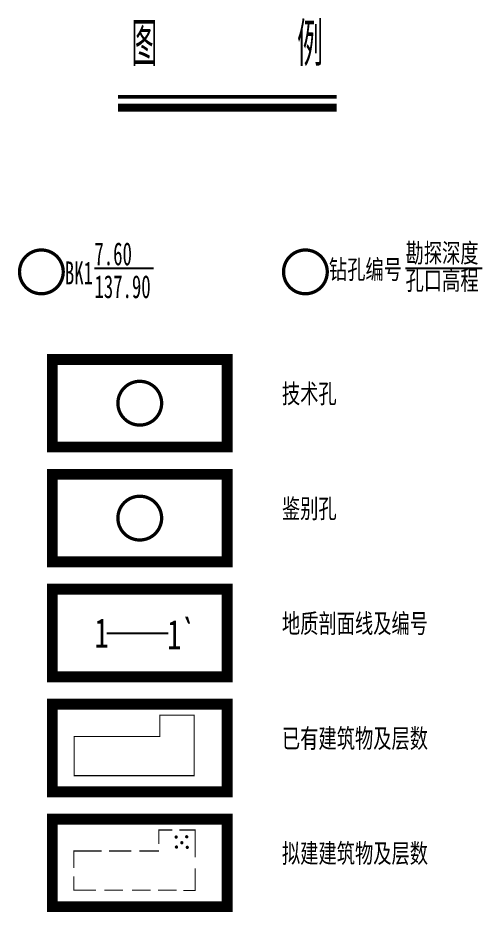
# Model space of a CAD drawing. Header units: millimetres. Extents: x 0 to 2711117, y 0 to 567555.
# Drawn here: x 1356251.1 to 1356293.6, y 287.1 to 368.8 of the extents above; entities that cross this region are included whole.
import ezdxf
from ezdxf.enums import TextEntityAlignment as Align

# ---------------------------------------------------------------- set-up
doc = ezdxf.new("R2010")
doc.units = ezdxf.units.MM
doc.layers.add('勘察点图例', color=7, linetype='Continuous')
doc.styles.get("Standard").update_dxf_attribs({"font": 'txt', "bigfont": 'gbcbig.shx'})
doc.styles.add('勘察孔', font='', dxfattribs={"width": 0.7, "height": 1.75})
doc.styles.get('勘察孔').set_extended_font_data('SimSun')

# ---------------------------------------------------------------- blocks, each defined once
blk = doc.blocks.new('孔_BK1', base_point=(2.15, 2.15))
blk.add_line((7.003, 2.5), (12.409, 2.5))
at = {"color": 7, "const_width": 0.3}
blk.add_lwpolyline([(2.15, 0.15, 1), (2.15, 4.15, 1), (2.15, 0.15, 1)], format="xyb", dxfattribs=at)
at = {"style": '勘察孔', "width": 0.6}
for s, p in [('7.60', (7.003, 2.75)), ('BK1', (4.3, 1)), ('137.90', (7.003, -0.25))]:
    blk.add_text(s, height=2.1, dxfattribs=at).set_placement(p)
blk = doc.blocks.new('技术孔')
at = {"color": 7, "const_width": 0.3}
blk.add_lwpolyline([(2.15, 0.15, 1), (2.15, 4.15, 1), (2.15, 0.15, 1)], format="xyb", dxfattribs=at)
blk = doc.blocks.new('鉴别孔')
at = {"color": 7, "const_width": 0.3}
blk.add_lwpolyline([(2.15, 0.15, 1), (2.15, 4.15, 1), (2.15, 0.15, 1)], format="xyb", dxfattribs=at)
blk = doc.blocks.new('PMYyjz')
at = {"const_width": 0.1}
blk.add_lwpolyline([(-0.058, -0.029), (10.983, -0.029), (10.983, 5.5), (7.832, 5.5), (7.832, 3.548), (0, 3.548), (0, 0)], dxfattribs=at)
blk = doc.blocks.new('PMXnjz')
at = {"linetype": 'ByBlock', "ltscale": 0.2, "const_width": 0.1}
for points in [[(8.968, 5.5), (7.754, 5.5), (7.754, 4.217)], [(11.078, 3), (11.078, 5.5), (9.625, 5.5)], [(2.5, 3.583), (-0.02, 3.583), (-0.02, 2.038)], [(5.238, 3.583), (3.181, 3.583)], [(7.754, 3.583), (5.963, 3.583)], [(9.997, -0.023), (11.078, -0.023), (11.078, 2)], [(-0.02, 1.271), (-0.02, 0.006), (2.003, 0.006)], [(2.759, 0.006), (4.47, 0.006)], [(5.288, 0.006), (7, 0.006)], [(7.667, 0.006), (9.38, 0.006)]]:
    blk.add_lwpolyline(points, dxfattribs=at)
at = {"linetype": 'ByBlock', "ltscale": 0.2, "const_width": 0.15}
for points in [[(9.253, 4.86, 1), (9.403, 4.86, 1)], [(10.22, 4.885, 1), (10.37, 4.885, 1)], [(9.278, 3.944, 1), (9.428, 3.944, 1)], [(9.773, 4.34, 1), (9.923, 4.34, 1)], [(10.269, 3.919, 1), (10.419, 3.919, 1)]]:
    blk.add_lwpolyline(points, format="xyb", close=True, dxfattribs=at)

msp = doc.modelspace()

# ---------------------------------------------------------------- linework, layer by layer
at = {"layer": '勘察点图例'}
for p, q in [((1356286.551, 345.982), (1356293.559, 345.982)), ((1356259.243, 312.632), (1356264.843, 312.632))]:
    msp.add_line(p, q, dxfattribs=at)
for points, const_width in [([(1356260.243, 361.632), (1356280.243, 361.632)], 0.35), ([(1356260.243, 360.632), (1356280.243, 360.632)], 0.75)]:
    msp.add_lwpolyline(points, dxfattribs=dict(at, const_width=const_width))
at = {"layer": '勘察点图例', "const_width": 1}
for points in [[(1356254.243, 329.632), (1356270.243, 329.632), (1356270.243, 337.632), (1356254.243, 337.632)], [(1356254.243, 319.132), (1356270.243, 319.132), (1356270.243, 327.132), (1356254.243, 327.132)], [(1356254.243, 308.632), (1356270.243, 308.632), (1356270.243, 316.632), (1356254.243, 316.632)], [(1356254.243, 298.132), (1356270.243, 298.132), (1356270.243, 306.132), (1356254.243, 306.132)], [(1356254.243, 287.632), (1356270.243, 287.632), (1356270.243, 295.632), (1356254.243, 295.632)]]:
    msp.add_lwpolyline(points, close=True, dxfattribs=at)

# ---------------------------------------------------------------- block references
at = {"layer": '勘察点图例'}
for name, p in [('孔_BK1', (1356253.243, 345.632)), ('技术孔', (1356275.243, 343.482)), ('技术孔', (1356260.093, 331.482)), ('鉴别孔', (1356260.093, 320.982)), ('PMYyjz', (1356256.243, 299.632)), ('PMXnjz', (1356256.243, 289.132))]:
    msp.add_blockref(name, p, dxfattribs=at)

# ---------------------------------------------------------------- texts
at = {"layer": '勘察点图例', "width": 0.825}
msp.add_text('图    例', height=4, dxfattribs=at).set_placement((1356270.243, 366.632), align=Align.MIDDLE)
at = {"layer": '勘察点图例', "style": '勘察孔', "width": 0.7}
for s, p in [('勘探深度', (1356286.551, 346.482)), ('钻孔编号', (1356279.543, 344.982)), ('孔口高程', (1356286.551, 343.982)), ('技术孔', (1356275.243, 333.632)), ('鉴别孔', (1356275.243, 323.132)), ('地质剖面线及编号', (1356275.243, 312.632)), ('已有建筑物及层数', (1356275.243, 302.132)), ('拟建建筑物及层数', (1356275.243, 291.632))]:
    msp.add_text(s, height=1.75, dxfattribs=at).set_placement(p)
for s, p in [('1', (1356258.743, 312.632)), ('1`', (1356266.043, 312.632))]:
    msp.add_text(s, height=2.7, dxfattribs=at).set_placement(p, align=Align.MIDDLE)

doc.saveas('drawing.dxf')
